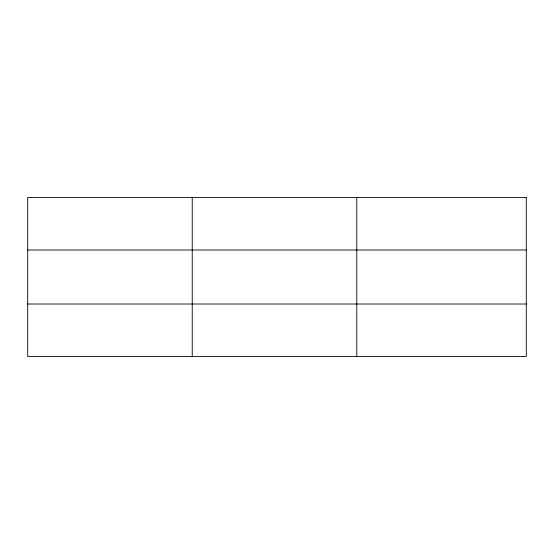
<?xml version="1.0" encoding="UTF-8"?>
<svg xmlns="http://www.w3.org/2000/svg" width="554" height="554" viewBox="0 0 554 554"><rect width="100%" height="100%" fill="white"/><g stroke="black" fill="none" stroke-linecap="round" stroke-linejoin="round"><path stroke-width="0.83" d="M192.238 356.444L192.238 197.556M356.776 356.444L356.776 197.556M27.7 249.993L526.3 249.993M27.7 304.007L526.3 304.007M526.3 197.556L526.3 356.444L27.7 356.444L27.7 197.556L526.3 197.556"/></g></svg>
